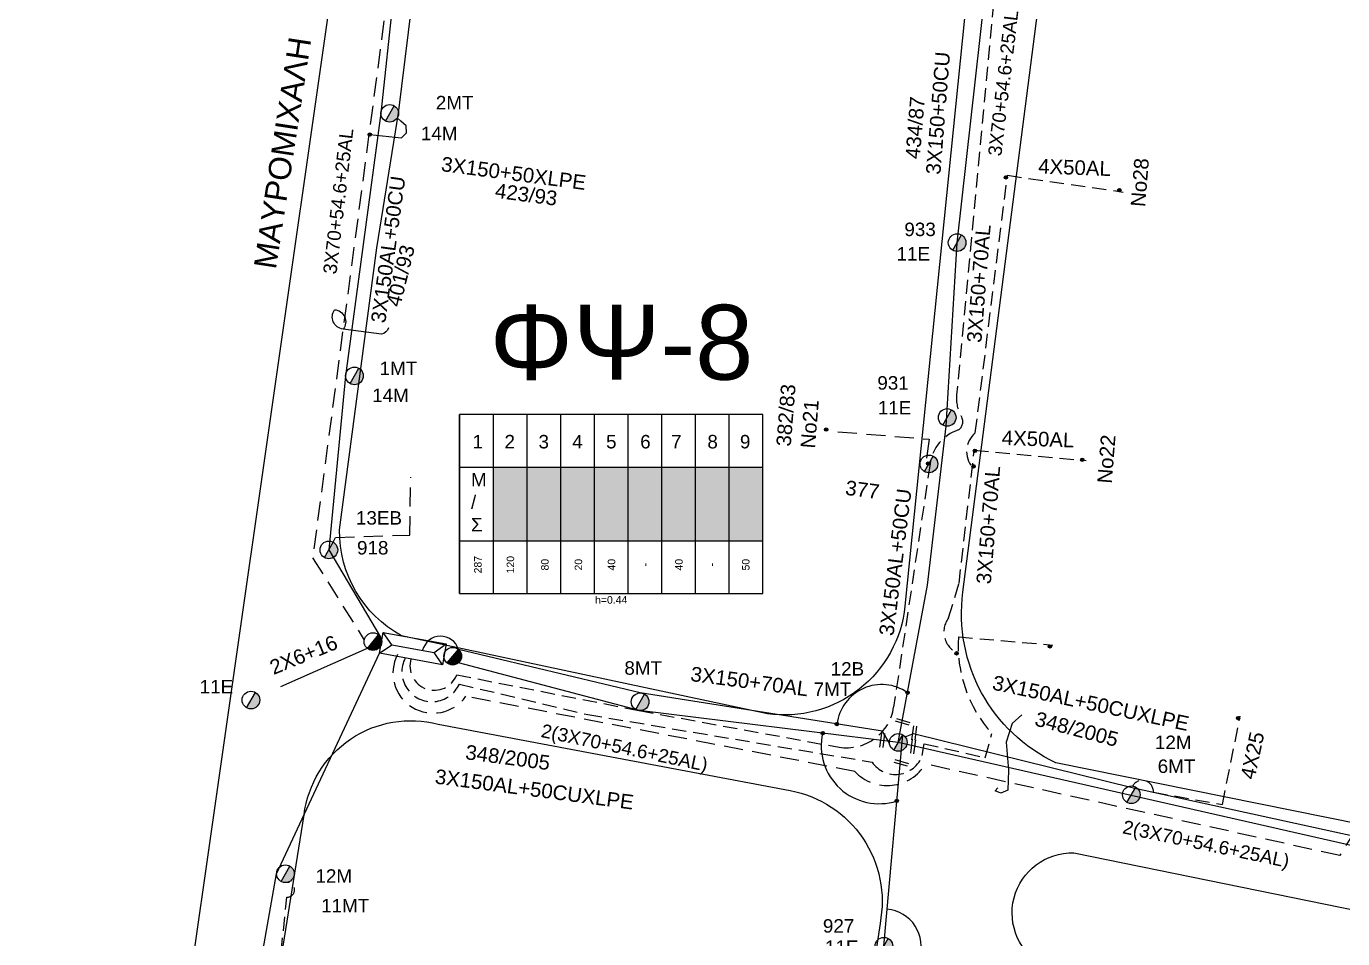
# Model space of a CAD drawing. Header units: millimetres. Extents: x 72 to 3039, y -786 to 786.
# Drawn here: x 1315.1 to 1490.9, y -151.8 to -30 of the extents above; entities that cross this region are included whole.
import ezdxf
from ezdxf.enums import TextEntityAlignment as Align

# ---------------------------------------------------------------- set-up
doc = ezdxf.new("R2010")
doc.units = ezdxf.units.MM
doc.linetypes.add('DASHED', pattern=[19.05, 12.7, -6.35])
for name, color, linetype in [('Άγνωστα', 7, 'Continuous'), ('Ασφαλειοκιβώτια Χ.Τ 9 αναχωρήσεων', 7, 'Continuous'), ('Γέφυρες Εναέριου Δικτύου', 7, 'Continuous'), ('Επιγραφές - Σχήματα', 7, 'Continuous'), ('Καλώδια ΧΤ   2x6AL', 7, 'DASHED'), ('Καλώδια ΧΤ   3x150+50AL XLPE', 7, 'DASHED'), ('Καλώδια ΧΤ   3x150+50CU', 7, 'DASHED'), ('Καλώδια ΧΤ   3x150+70AL', 7, 'DASHED'), ('Καλώδια ΧΤ   3x150AL+50CU', 7, 'DASHED'), ('Μηχανική τομή', 7, 'Continuous'), ('Στύλος ΦΜ', 7, 'Continuous'), ('Στύλος ΦΜ @ 1', 7, 'Continuous'), ('Συνδέσεις', 7, 'Continuous'), ('Συνεστραμμένα ΧΤ   3x70+54.6+25 AL', 7, 'SYN_LINE'), ('Υποσταθμός εναέριος 2 στύλων', 7, 'Continuous'), ('Υποσταθμός πόλεως', 7, 'Continuous'), ('Υπόβαθρο ΔΕΗ', 7, 'Continuous'), ('Υπόγεια καλώδια Δικτύου ΧΤ και Παρ. ΧΤ - 3X150+70 AL', 7, 'DASHED'), ('Υπόγεια καλώδια Παροχών ΧΤ   4x25', 7, 'DASHED'), ('Υπόγεια καλώδια Παροχών ΧΤ   4x50AL', 7, 'DASHED')]:
    doc.layers.add(name, color=color, linetype=linetype)
doc.styles.get("Standard").update_dxf_attribs({"font": 'arial.ttf'})
doc.linetypes.add('SYN_LINE', pattern='A,0.5,-0.0001,["/\\/\\/\\/",Standard,S=0.1,R=0,X=0,Y=-0.05],-0.25', length=0.7501)

# ---------------------------------------------------------------- blocks, each defined once
blk = doc.blocks.new('ΥΠΑΡΧΩΝ ΤΣΙΜΕΝΤΕΝΙΟΣ ΣΤΥΛΟΣ')
at = {"layer": 'Στύλος ΦΜ'}
blk.add_hatch(color=7, dxfattribs=at).paths.add_polyline_path([(-1.29, -2.28, 0.574793), (2.62, 0, 0.268822), (1.3, 2.27)])
at = {"layer": 'Στύλος ΦΜ', "color": 7}
blk.add_line((-1.29, -2.28), (1.3, 2.27), dxfattribs=at)
blk.add_circle((0, 0), 2.62, dxfattribs=at)
at = {"layer": 'Στύλος ΦΜ', "flags": 4}
for tag, p in [('ΑΡΙΘΜΟΣ', (-4.68, 8.05)), ('ΤΥΠΟΣ', (-4.91, 3.03))]:
    blk.add_attdef(tag, p, '', height=4, dxfattribs=at)
blk = doc.blocks.new('ΥΠΟΣΤΑΘΜΟΣ ΕΝΑΕΡΙΟΣ ΕΠΙ 2 ΣΤΥΛΩΝ')
at = {"layer": 'Υποσταθμός εναέριος 2 στύλων', "linetype": 'Continuous'}
for points in [[(-11.97, -2.11, 0.574793), (-8.45, -0.07, 0.268822), (-9.64, 1.98)], [(9.68, -2.15, 0.574793), (13.19, -0.1, 0.268822), (12.01, 1.95)]]:
    blk.add_hatch(color=256, dxfattribs=at).paths.add_polyline_path(points)
for p, q in [((-11.97, -2.11), (-9.64, 1.98)), ((9.68, -2.15), (12.01, 1.95))]:
    blk.add_line(p, q, dxfattribs=at)
for centre in [(-10.81, -0.07), (10.84, -0.1)]:
    blk.add_circle(centre, 2.36, dxfattribs=at)
at = {"layer": 'Υποσταθμός πόλεως', "linetype": 'Continuous', "ltscale": 40}
blk.add_lwpolyline([(-8.57, 2.82), (8.57, 2.82), (8.57, -2.82), (-8.57, -2.82)], close=True, dxfattribs=at)
for points in [[(-5.75, 0), (-8.57, 2.82)], [(-8.57, -2.82), (-5.75, 0)], [(-5.75, 0), (5.75, 0)], [(5.75, 0), (8.57, 2.82)], [(8.57, -2.82), (5.75, 0)]]:
    blk.add_lwpolyline(points, dxfattribs=at)
at = {"layer": 'Υποσταθμός εναέριος 2 στύλων', "ltscale": 40, "flags": 1}
for tag, p in [('ΜΕΤΑΣΧΗΜΑΤΙΣΜΟΣ', (14.09, 2.51)), ('ΙΣΧΥΣ', (14.07, -0.28)), ('ΑΡΙΘΜΟΣ', (14.19, -3))]:
    blk.add_attdef(tag, p, '', height=1.8, dxfattribs=at)
blk = doc.blocks.new('ΑΣΦΑΛΕΙΟΚΙΒΩΤΙΟ ΥΠΟΣΤΑΘΜΟΥ 9A ΑΝΑΧΩΡΗΣΕΩΝ')
at = {"layer": 'Ασφαλειοκιβώτια Χ.Τ 9 αναχωρήσεων', "ltscale": 40}
for p, q in [((0, 0), (0, 23.91)), ((4.5, 0), (4.5, 23.91)), ((9, 0), (9, 23.91)), ((13.5, 0), (13.5, 23.91)), ((18, 0), (18, 23.91)), ((22.5, 0), (22.5, 23.91)), ((27, 0), (27, 23.91)), ((31.5, 0), (31.5, 23.91)), ((36, 0), (36, 23.91)), ((0, 16.87), (40.5, 16.87)), ((0, 7.04), (40.5, 7.04))]:
    blk.add_line(p, q, dxfattribs=at)
at = {"layer": 'Ασφαλειοκιβώτια Χ.Τ 9 αναχωρήσεων'}
blk.add_lwpolyline([(40.5, 0), (40.5, 23.91), (0, 23.91), (0, 0)], close=True, dxfattribs=at)
for s, p in [('1', (1.71, 19.38)), ('2', (5.99, 19.38)), ('3', (10.53, 19.38)), ('4', (15.04, 19.38)), ('5', (19.55, 19.38)), ('6', (24.11, 19.38)), ('7', (28.24, 19.38)), ('8', (33.08, 19.38)), ('9', (37.43, 19.38))]:
    blk.add_text(s, height=1.8, dxfattribs=at).set_placement(p)
at = {"layer": 'Ασφαλειοκιβώτια Χ.Τ 9 αναχωρήσεων', "ltscale": 40}
for tag, height, rotation, p in [('ΟΝΟΜΑ', 2.5, 0.6514, (19.14, 25.35)), ('ΚΕΙΜΕΝΟ 1', 1, 90, (2.42, 3.84)), ('ΚΕΙΜΕΝΟ 2', 1, 90, (6.78, 3.84)), ('ΚΕΙΜΕΝΟ 3', 1, 90, (11.38, 3.84)), ('ΚΕΙΜΕΝΟ 4', 1, 90, (15.86, 3.84)), ('ΚΕΙΜΕΝΟ 5', 1, 90, (20.28, 3.84)), ('ΚΕΙΜΕΝΟ 6', 1, 90, (24.74, 3.84)), ('ΚΕΙΜΕΝΟ 7', 1, 90, (29.28, 3.84)), ('ΚΕΙΜΕΝΟ 8', 1, 90, (33.65, 3.84)), ('ΚΕΙΜΕΝΟ 9', 1, 90, (38.21, 3.84)), ('ΣΧ', 1, 0.6514, (20.24, -0.85))]:
    blk.add_attdef(tag, text='', height=height, rotation=rotation, dxfattribs=at).set_placement(p, align=Align.MIDDLE_CENTER)
blk = doc.blocks.new('_ΣΥΝΔΕΣΗ')
at = {"layer": 'Συνδέσεις', "linetype": 'SYN_LINE', "ltscale": 40}
blk.add_hatch(color=256, dxfattribs=at).paths.add_polyline_path([(0.5, -0.01, 1), (-0.5, -0.01, 1)])
at = {"layer": 'Συνδέσεις'}
blk.add_circle((0, -0.01), 0.5, dxfattribs=at)
blk = doc.blocks.new('ΜΗΧΑΝΙΚΗ ΤΟΜΗ')
at = {"layer": 'Μηχανική τομή', "ltscale": 40}
for p, q in [((-1.89, 0.78), (1.89, 0.78)), ((1.89, 0), (-1.89, 0))]:
    blk.add_line(p, q, dxfattribs=at)

msp = doc.modelspace()

# ---------------------------------------------------------------- hatches: boundary and pattern name
at = {"layer": 'Ασφαλειοκιβώτια Χ.Τ 9 αναχωρήσεων'}
for color, points in [(30, [(1382, -88.86), (1377.5, -88.86), (1377.5, -98.69), (1382, -98.69)]), (85, [(1386.5, -88.86), (1382, -88.86), (1382, -98.69), (1386.5, -98.69)]), (6, [(1391, -88.86), (1386.5, -88.86), (1386.5, -98.69), (1391, -98.69)]), (27, [(1391, -98.69), (1395.5, -98.69), (1395.5, -88.86), (1391, -88.86)]), (133, [(1400, -88.86), (1395.5, -88.86), (1395.5, -98.69), (1400, -98.69)]), (2, [(1400, -98.69), (1404.5, -98.69), (1404.5, -88.86), (1400, -88.86)]), (1, [(1404.5, -98.69), (1409, -98.69), (1409, -88.86), (1404.5, -88.86)]), (5, [(1413.5, -88.86), (1409, -88.86), (1409, -98.69), (1413.5, -98.69)])]:
    msp.add_hatch(color=color, dxfattribs=at).paths.add_polyline_path(points)

# ---------------------------------------------------------------- linework, layer by layer
at = {"layer": 'Άγνωστα', "ltscale": 20}
msp.add_lwpolyline([(1360.99, -44.42), (1365.25, -44.87), (1365.89, -44.18), (1365.84, -43.26), (1365.16, -42.62), (1365.16, -42.62), (1364.67, -42.2)], dxfattribs=at)
at = {"layer": 'Άγνωστα', "color": 85, "linetype": 'DASHED', "ltscale": 0.2}
msp.add_lwpolyline([(1423.52, -84.13), (1435.71, -85.12), (1435.29, -88.17)], dxfattribs=at)
at = {"layer": 'Άγνωστα', "color": 30, "linetype": 'DASHED', "ltscale": 0.2}
msp.add_lwpolyline([(1356.11, -98.88), (1356.41, -98.24), (1366.35, -97.92), (1366.46, -90.21)], dxfattribs=at)
at = {"layer": 'Γέφυρες Εναέριου Δικτύου', "ltscale": 20}
for centre, radius, start, end in [((1429.37, -123.91), 6.02, 55.0505, 172.8399), ((1429.02, -126.08), 7.73, 167.3142, 287.7638), ((1429.67, -152.84), 4.96, 340.7596, 84.9378)]:
    msp.add_arc(centre, radius, start, end, dxfattribs=at)
at = {"layer": 'Επιγραφές - Σχήματα'}
msp.add_lwpolyline([(1363.51, -70.26, -0.241997), (1362.57, -71.1), (1357.43, -70.42, -0.56286), (1356.29, -67.82, -0.606891), (1357.43, -70.42, -0.875985)], format="xyb", dxfattribs=at)
at = {"layer": 'Επιγραφές - Σχήματα', "ltscale": 20}
msp.add_lwpolyline([(1448.09, -121.94), (1446.77, -123.09), (1445.97, -125.61), (1446.31, -129.34), (1446.2, -131.98), (1445.28, -132.38), (1444.53, -132.1), (1444.88, -131.69)], dxfattribs=at)
at = {"layer": 'Καλώδια ΧΤ   2x6AL', "color": 85}
msp.add_lwpolyline([(1360.67, -113.06), (1346.21, -119.48)], dxfattribs=at)
at = {"layer": 'Καλώδια ΧΤ   3x150+70AL', "color": 5, "ltscale": 0.15}
for points in [[(1448.54, 11.03), (1444.97, -23.15, -0.601051), (1444.31, -26.84), (1439.37, -79.19, 0.159554), (1440.02, -82.12, -0.411221), (1439.58, -83.89, 0.285648), (1435.82, -88.42), (1430.96, -120.91, -0.415386), (1423.69, -126.27)], [(1372.62, -116.59, -0.962476), (1366.5, -114.47)]]:
    msp.add_lwpolyline(points, format="xyb", dxfattribs=at)
at = {"layer": 'Καλώδια ΧΤ   3x150+70AL', "color": 2, "ltscale": 0.15}
for points in [[(1441.47, -88.89, -0.412449), (1441.86, -84.28), (1446.16, -49.87)], [(1439.59, -113.7, -0.499023), (1438.3, -108.99), (1439.69, -104.41), (1441.73, -86.6)], [(1365.73, -114.33, 1.023403), (1372.96, -117.83), (1390.11, -121.9), (1428.08, -128.26, 0.612979), (1434.79, -127.36), (1435.03, -125.8), (1443.2, -127.66), (1444.07, -124.42, -0.201136), (1439.6, -111.53), (1452.22, -112.61)]]:
    msp.add_lwpolyline(points, format="xyb", dxfattribs=at)
at = {"layer": 'Καλώδια ΧΤ   3x150+70AL', "color": 1, "ltscale": 0.2}
msp.add_lwpolyline([(1512.18, -112.42), (1531.21, -115.25), (1527.9, -133.33, -0.40483), (1515.29, -142.34), (1492.69, -137.25), (1490.54, -140.74), (1435.22, -128.51, -0.496548), (1425.77, -129.5), (1373.83, -119.46, -0.932291), (1364.7, -113.88, 9.93447)], format="xyb", dxfattribs=at)
at = {"layer": 'Καλώδια ΧΤ   3x150+70AL', "color": 5, "ltscale": 0.15}
msp.add_lwpolyline([(1372.62, -116.59), (1396.96, -121.37), (1423.69, -126.27)], dxfattribs=at)
at = {"layer": 'Καλώδια ΧΤ   3x150AL+50CU', "color": 6, "ltscale": 0.2}
msp.add_lwpolyline([(1368.4, 19.89), (1364.4, -17.92), (1353.37, -100.95), (1360.27, -111.95)], dxfattribs=at)
at = {"layer": 'Συνεστραμμένα ΧΤ   3x70+54.6+25 AL', "color": 30, "ltscale": 18}
msp.add_lwpolyline([(1447.44, 11.41), (1433.2, 16.81), (1407.05, 20.42), (1385.83, 23), (1373.58, 23.1), (1365.75, -10.72), (1362.48, -41.59), (1357.77, -76.66), (1355.53, -99.91), (1362.44, -111.56)], dxfattribs=at)
at = {"layer": 'Συνεστραμμένα ΧΤ   3x70+54.6+25 AL', "color": 27, "ltscale": 15}
for points in [[(1431.58, -125.62), (1435.48, -104.62), (1437.97, -83.39), (1439.44, -58.87), (1443.15, -25.86), (1447.42, 11.39)], [(1432.48, -124.87), (1433.63, -124.41), (1463, -131.69), (1500.46, -139.87), (1536.07, -147.38), (1538.02, -148.44)], [(1538.02, -149.62), (1498.69, -140.89), (1431.58, -125.62)]]:
    msp.add_lwpolyline(points, dxfattribs=at)
msp.add_lwpolyline([(1430.41, -125.72), (1429.49, -124.12), (1397.1, -119.02), (1372.83, -113.2, 0.768159), (1368.06, -113.32, 19.367202)], format="xyb", dxfattribs=at)
at = {"layer": 'Συνεστραμμένα ΧΤ   3x70+54.6+25 AL', "color": 85, "ltscale": 20}
msp.add_lwpolyline([(1325.45, -309.96), (1326.54, -290.16), (1329.77, -257.8), (1333.23, -235.29), (1335.98, -218.18), (1335.98, -218.18), (1340.25, -190.15), (1348.55, -143.16), (1362.28, -113.71)], dxfattribs=at)
at = {"layer": 'Συνεστραμμένα ΧΤ   3x70+54.6+25 AL', "color": 133, "ltscale": 15}
msp.add_lwpolyline([(1431.58, -125.62), (1396.96, -121.37), (1372.85, -114.99)], dxfattribs=at)
at = {"layer": 'Συνεστραμμένα ΧΤ   3x70+54.6+25 AL', "color": 133, "ltscale": 20}
msp.add_lwpolyline([(1408.6, -285.53), (1418.2, -235.36), (1425.34, -191.45), (1429.67, -152.84), (1432.17, -124.6)], dxfattribs=at)
at = {"layer": 'Υπόβαθρο ΔΕΗ'}
for points in [[(1527.24, 111.24), (1549.14, 5.27), (1527.05, -133.52, -0.348219), (1515.86, -141.11), (1452.64, -128.35, -0.326637), (1440.21, -105.56), (1450.94, -22.28), (1456.49, 13.29), (1527.24, 111.24)], [(1303.03, -298.84), (1233.28, -242.5, -0.280721), (1221.47, -209.53), (1247.06, -107.18), (1279.13, 22.35, -0.399781), (1294.03, 31.85), (1353.8, 24.41, -0.380512), (1361.67, 15.43), (1328.53, -216.58), (1328.53, -216.58), (1317.83, -297.79)], [(1356.96, -97.24), (1361.92, -59.58), (1364.84, -41.59), (1371.44, 11.85, -0.393019), (1382.26, 20.94), (1435.08, 14.17, -0.355586), (1443.85, 4.94), (1432.47, -107.42, -0.426059), (1414.11, -121.79), (1365.22, -111.38, -0.276223), (1356.96, -97.24, 0.153018)], [(1328.76, -298.09), (1331.24, -265.14), (1336.73, -230.71), (1343.79, -188.17), (1343.79, -188.17), (1352.22, -135.28, -0.453982), (1370.14, -123.2), (1417.15, -132.05, -0.417105), (1429.14, -149.79), (1419.7, -211.7), (1404.16, -300.91)], [(1515.7, -169.27), (1451.1, -155.52, -0.796562), (1455.04, -140.38), (1519.84, -153.6, -0.859001), (1515.7, -169.27, -2.487509)]]:
    msp.add_lwpolyline(points, format="xyb", dxfattribs=at)
at = {"layer": 'Υπόγεια καλώδια Παροχών ΧΤ   4x25', "color": 27, "ltscale": 0.15}
msp.add_lwpolyline([(1462.87, -131.45, -0.784486), (1465.65, -132.27), (1474.87, -133.93), (1477.23, -122.12)], format="xyb", dxfattribs=at)
at = {"layer": 'Υπόγεια καλώδια Παροχών ΧΤ   4x50AL', "color": 2, "ltscale": 0.15}
for points in [[(1446.16, -49.87), (1461.62, -52.1)], [(1441.73, -86.6), (1456.68, -87.98)]]:
    msp.add_lwpolyline(points, dxfattribs=at)
at = {"layer": 'Υπόγεια καλώδια Παροχών ΧΤ   4x50AL', "color": 85, "ltscale": 0.15}
msp.add_lwpolyline([(1364.81, -158.17), (1348.85, -156.48), (1349.94, -146.3, 1.095612), (1349.8, -144.33, -0.786369)], format="xyb", dxfattribs=at)

# ---------------------------------------------------------------- block references
at = {"layer": 'Ασφαλειοκιβώτια Χ.Τ 9 αναχωρήσεων'}
ref = msp.add_blockref('ΑΣΦΑΛΕΙΟΚΙΒΩΤΙΟ ΥΠΟΣΤΑΘΜΟΥ 9A ΑΝΑΧΩΡΗΣΕΩΝ', (1373, -105.73), dxfattribs=at)
ref.add_attrib('ΚΕΙΜΕΝΟ 9', '50', dxfattribs={"ltscale": 40, "height": 1, "rotation": 90}).set_placement((1411.21, -101.88), align=Align.MIDDLE_CENTER)
ref.add_attrib('ΚΕΙΜΕΝΟ 8', '-', dxfattribs={"ltscale": 40, "height": 1, "rotation": 90}).set_placement((1406.65, -101.88), align=Align.MIDDLE_CENTER)
ref.add_attrib('ΚΕΙΜΕΝΟ 7', '40', dxfattribs={"ltscale": 40, "height": 1, "rotation": 90}).set_placement((1402.28, -101.88), align=Align.MIDDLE_CENTER)
ref.add_attrib('ΚΕΙΜΕΝΟ 6', '-', dxfattribs={"ltscale": 40, "height": 1, "rotation": 90}).set_placement((1397.74, -101.88), align=Align.MIDDLE_CENTER)
ref.add_attrib('ΚΕΙΜΕΝΟ 5', '40', dxfattribs={"ltscale": 40, "height": 1, "rotation": 90}).set_placement((1393.28, -101.88), align=Align.MIDDLE_CENTER)
ref.add_attrib('ΚΕΙΜΕΝΟ 4', '20', dxfattribs={"ltscale": 40, "height": 1, "rotation": 90}).set_placement((1388.86, -101.88), align=Align.MIDDLE_CENTER)
ref.add_attrib('ΚΕΙΜΕΝΟ 3', '80', dxfattribs={"ltscale": 40, "height": 1, "rotation": 90}).set_placement((1384.38, -101.88), align=Align.MIDDLE_CENTER)
ref.add_attrib('ΚΕΙΜΕΝΟ 1', '287', dxfattribs={"ltscale": 40, "height": 1, "rotation": 90}).set_placement((1375.43, -101.88), align=Align.MIDDLE_CENTER)
ref.add_attrib('ΚΕΙΜΕΝΟ 2', '120', dxfattribs={"ltscale": 40, "height": 1, "rotation": 90}).set_placement((1379.78, -101.88), align=Align.MIDDLE_CENTER)
ref.add_attrib('ΣΧ', 'h=0.44', dxfattribs={"ltscale": 40, "height": 1, "rotation": 0.6514}).set_placement((1393.24, -106.58), align=Align.MIDDLE_CENTER)
at = {"layer": 'Μηχανική τομή'}
for p, xscale, yscale, zscale, rotation in [((1432.12, -123.06), 0.4999999999998432, 0.4999999999998432, 0.4999999999998432, 343.9074802817289), ((1429.24, -125.32), 0.4999999999998305, 0.4999999999998305, 0.4999999999998305, 262.3396252030225), ((1433.51, -124.34), 0.4999999999998305, 0.4999999999998305, 0.4999999999998305, 262.3396252030225), ((1433.36, -126.14), 0.4999999999998305, 0.4999999999998305, 0.4999999999998305, 262.3396252030225), ((1431.92, -128.55), 0.4999999999998432, 0.4999999999998432, 0.4999999999998432, 343.9074802817289)]:
    msp.add_blockref('ΜΗΧΑΝΙΚΗ ΤΟΜΗ', p, dxfattribs=dict(at, xscale=xscale, yscale=yscale, zscale=zscale, rotation=rotation))
at = {"layer": 'Στύλος ΦΜ @ 1', "ltscale": 40}
ref = msp.add_blockref('ΥΠΑΡΧΩΝ ΤΣΙΜΕΝΤΕΝΙΟΣ ΣΤΥΛΟΣ', (1363.66, -41.59), dxfattribs=dict(at, xscale=0.4499999999998181, yscale=0.4499999999998181, zscale=0.4499999999998181))
ref.add_attrib('ΤΥΠΟΣ', '14Μ', (1367.82, -45.18), dxfattribs={"layer": 'Στύλος ΦΜ', "height": 1.8, "flags": 4})
ref.add_attrib('ΑΡΙΘΜΟΣ', '2ΜΤ', (1369.82, -41.06), dxfattribs={"layer": 'Στύλος ΦΜ', "height": 1.8, "flags": 4})
ref = msp.add_blockref('ΥΠΑΡΧΩΝ ΤΣΙΜΕΝΤΕΝΙΟΣ ΣΤΥΛΟΣ', (1439.44, -58.86), dxfattribs=dict(at, xscale=0.4499999999998181, yscale=0.4499999999998181, zscale=0.4499999999998181))
ref.add_attrib('ΤΥΠΟΣ', '11Ε', (1431.35, -61.26), dxfattribs={"layer": 'Στύλος ΦΜ', "height": 1.8, "flags": 4})
ref.add_attrib('ΑΡΙΘΜΟΣ', '933', (1432.39, -57.99), dxfattribs={"layer": 'Στύλος ΦΜ', "height": 1.8, "flags": 4})
ref = msp.add_blockref('ΥΠΑΡΧΩΝ ΤΣΙΜΕΝΤΕΝΙΟΣ ΣΤΥΛΟΣ', (1358.95, -76.66), dxfattribs=dict(at, xscale=0.4499999999998181, yscale=0.4499999999998181, zscale=0.4499999999998181))
ref.add_attrib('ΤΥΠΟΣ', '14Μ', (1361.31, -80.17), dxfattribs={"layer": 'Στύλος ΦΜ', "height": 1.8, "flags": 4})
ref.add_attrib('ΑΡΙΘΜΟΣ', '1ΜΤ', (1362.31, -76.55), dxfattribs={"layer": 'Στύλος ΦΜ', "height": 1.8, "flags": 4})
ref = msp.add_blockref('ΥΠΑΡΧΩΝ ΤΣΙΜΕΝΤΕΝΙΟΣ ΣΤΥΛΟΣ', (1438.11, -82.22), dxfattribs=dict(at, xscale=0.4499999999998181, yscale=0.4499999999998181, zscale=0.4499999999998181))
ref.add_attrib('ΤΥΠΟΣ', '11Ε', (1428.84, -81.82), dxfattribs={"layer": 'Στύλος ΦΜ', "height": 1.8, "flags": 4})
ref.add_attrib('ΑΡΙΘΜΟΣ', '931', (1428.78, -78.5), dxfattribs={"layer": 'Στύλος ΦΜ', "height": 1.8, "flags": 4})
at = {"layer": 'Στύλος ΦΜ @ 1', "ltscale": 40, "xscale": 0.4499999999998181, "yscale": 0.4499999999998181, "zscale": 0.4499999999998181}
msp.add_blockref('ΥΠΑΡΧΩΝ ΤΣΙΜΕΝΤΕΝΙΟΣ ΣΤΥΛΟΣ', (1435.67, -88.42), dxfattribs=at)
at = {"layer": 'Στύλος ΦΜ @ 1', "ltscale": 40}
ref = msp.add_blockref('ΥΠΑΡΧΩΝ ΤΣΙΜΕΝΤΕΝΙΟΣ ΣΤΥΛΟΣ', (1355.53, -99.91), dxfattribs=dict(at, xscale=0.4499999999998181, yscale=0.4499999999998181, zscale=0.4499999999998181))
ref.add_attrib('ΤΥΠΟΣ', '13ΕΒ', (1359.15, -96.53), dxfattribs={"layer": 'Στύλος ΦΜ', "height": 1.8, "flags": 4})
ref.add_attrib('ΑΡΙΘΜΟΣ', '918', (1359.29, -100.52), dxfattribs={"layer": 'Στύλος ΦΜ', "height": 1.8, "flags": 4})
ref = msp.add_blockref('ΥΠΑΡΧΩΝ ΤΣΙΜΕΝΤΕΝΙΟΣ ΣΤΥΛΟΣ', (1397.1, -120.2), dxfattribs=dict(at, xscale=0.4499999999998181, yscale=0.4499999999998181, zscale=0.4499999999998181))
ref.add_attrib('ΑΡΙΘΜΟΣ', '8ΜΤ', (1395, -116.58), dxfattribs={"layer": 'Στύλος ΦΜ', "height": 1.8, "flags": 4})
ref = msp.add_blockref('ΥΠΑΡΧΩΝ ΤΣΙΜΕΝΤΕΝΙΟΣ ΣΤΥΛΟΣ', (1431.58, -125.62), dxfattribs=dict(at, xscale=0.4499999999998181, yscale=0.4499999999998181, zscale=0.4499999999998181))
ref.add_attrib('ΤΥΠΟΣ', '12Β', (1422.55, -116.7), dxfattribs={"layer": 'Στύλος ΦΜ', "height": 1.8, "flags": 4})
ref.add_attrib('ΑΡΙΘΜΟΣ', '7ΜΤ', (1420.27, -119.41), dxfattribs={"layer": 'Στύλος ΦΜ', "height": 1.8, "flags": 4})
ref = msp.add_blockref('ΥΠΑΡΧΩΝ ΤΣΙΜΕΝΤΕΝΙΟΣ ΣΤΥΛΟΣ', (1345.13, -119.96), dxfattribs=dict(at, xscale=0.4499999999998181, yscale=0.4499999999998181, zscale=0.4499999999998181))
ref.add_attrib('ΤΥΠΟΣ', '11Ε', (1338.28, -119.08), dxfattribs={"layer": 'Στύλος ΦΜ', "height": 1.8, "flags": 4})
ref = msp.add_blockref('ΥΠΑΡΧΩΝ ΤΣΙΜΕΝΤΕΝΙΟΣ ΣΤΥΛΟΣ', (1462.7, -132.61), dxfattribs=dict(at, xscale=0.4499999999998181, yscale=0.4499999999998181, zscale=0.4499999999998181))
ref.add_attrib('ΤΥΠΟΣ', '12Μ', (1465.85, -126.51), dxfattribs={"layer": 'Στύλος ΦΜ', "height": 1.8, "flags": 4})
ref.add_attrib('ΑΡΙΘΜΟΣ', '6ΜΤ', (1466.22, -129.7), dxfattribs={"layer": 'Στύλος ΦΜ', "height": 1.8, "flags": 4})
ref = msp.add_blockref('ΥΠΑΡΧΩΝ ΤΣΙΜΕΝΤΕΝΙΟΣ ΣΤΥΛΟΣ', (1349.73, -143.16), dxfattribs=dict(at, xscale=0.4499999999998181, yscale=0.4499999999998181, zscale=0.4499999999998181))
ref.add_attrib('ΤΥΠΟΣ', '12Μ', (1353.74, -144.37), dxfattribs={"layer": 'Στύλος ΦΜ', "height": 1.8, "flags": 4})
ref.add_attrib('ΑΡΙΘΜΟΣ', '11ΜΤ', (1354.5, -148.33), dxfattribs={"layer": 'Στύλος ΦΜ', "height": 1.8, "flags": 4})
ref = msp.add_blockref('ΥΠΑΡΧΩΝ ΤΣΙΜΕΝΤΕΝΙΟΣ ΣΤΥΛΟΣ', (1429.66, -152.84), dxfattribs=dict(at, xscale=0.4499999999998181, yscale=0.4499999999998181, zscale=0.4499999999998181))
ref.add_attrib('ΤΥΠΟΣ', '11Ε', (1421.79, -153.87), dxfattribs={"layer": 'Στύλος ΦΜ', "height": 1.8, "flags": 4})
ref.add_attrib('ΑΡΙΘΜΟΣ', '927', (1421.51, -151.03), dxfattribs={"layer": 'Στύλος ΦΜ', "height": 1.8, "flags": 4})
at = {"layer": 'Συνδέσεις', "xscale": 0.4499999999998181, "yscale": 0.4499999999998181, "zscale": 0.4499999999998181}
for p in [(1360.99, -44.42), (1445.95, -50.15), (1461.1, -51.85), (1421.95, -83.83), (1441.82, -86.67), (1456.14, -87.86), (1435.57, -88.37), (1441.64, -88.74), (1439.37, -113.72), (1451.83, -112.79), (1432.82, -118.97), (1423.39, -123.16), (1476.95, -122.37), (1421.48, -124.38), (1431.38, -133.44)]:
    msp.add_blockref('_ΣΥΝΔΕΣΗ', p, dxfattribs=at)
at = {"layer": 'Υποσταθμός εναέριος 2 στύλων', "xscale": 0.5000000000000034, "yscale": 0.5000000000000034, "zscale": 0.5000000000000034, "rotation": 349.7467477902827}
msp.add_blockref('ΥΠΟΣΤΑΘΜΟΣ ΕΝΑΕΡΙΟΣ ΕΠΙ 2 ΣΤΥΛΩΝ', (1366.75, -113.09), dxfattribs=at)

# ---------------------------------------------------------------- texts
at = {"layer": 'Ασφαλειοκιβώτια Χ.Τ 9 αναχωρήσεων', "insert": (1374.51, -89.63), "char_height": 1.8, "width": 2.0273, "attachment_point": 1}
msp.add_mtext('Μ\\P/\\PΣ', dxfattribs=at)
at = {"layer": 'Επιγραφές - Σχήματα', "width": 23.5192, "attachment_point": 1}
for s, insert, char_height, rotation in [('MAYPOMIXAΛH', (1345.49, -62.07), 3, 81.2692), ('{\\H1.083x;434/87}', (1432.51, -47.59), 1.8, 85.417), ('{\\H1.083x;No28}', (1462.6, -53.99), 1.8, 85.417), ('{\\H1.083x;423/93}', (1377.89, -50.92), 1.8, 352.477), ('{\\H1.083x;401/93}', (1363.17, -67.1), 1.8, 76.2965), ('{\\H1.083x;382/83\\PNo21}', (1415.27, -85.99), 1.8, 85.417), ('{\\H1.083x;No22}', (1458.14, -90.94), 1.8, 85.417), ('{\\H1.083x;377}', (1424.67, -90.6), 1.8, 352.477), ('{\\H1.083x;348/2005}', (1450.17, -121.45), 1.8, 345.217), ('{\\H1.083x;348/2005}', (1373.93, -125.92), 1.8, 352.477)]:
    msp.add_mtext(s, dxfattribs=dict(at, insert=insert, char_height=char_height, rotation=rotation))
at = {"layer": 'Επιγραφές - Σχήματα', "insert": (1376.99, -67.17), "char_height": 10, "width": 2.0568, "attachment_point": 1}
msp.add_mtext('ΦΨ-8', dxfattribs=at)
at = {"layer": 'Καλώδια ΧΤ   2x6AL', "insert": (1347.41, -114.82), "char_height": 1.8, "width": 23.5192, "attachment_point": 1, "rotation": 22.3675}
msp.add_mtext('{\\H1.083x;2X6+16}', dxfattribs=at)
at = {"layer": 'Καλώδια ΧΤ   3x150+50AL XLPE', "insert": (1370.7, -47.36), "char_height": 1.8, "width": 23.5192, "attachment_point": 1, "rotation": 352.477}
msp.add_mtext('{\\H1.083x;3X150+50XLPE}', dxfattribs=at)
at = {"layer": 'Καλώδια ΧΤ   3x150+50CU', "insert": (1435.25, -49.67), "char_height": 1.8, "width": 23.5192, "attachment_point": 1, "rotation": 85.417}
msp.add_mtext('{\\H1.083x;3X150+50CU}', dxfattribs=at)
at = {"layer": 'Καλώδια ΧΤ   3x150+70AL', "char_height": 1.8, "width": 23.5192, "attachment_point": 1, "rotation": 85.417}
for insert in [(1440.72, -72.14), (1441.99, -104.38)]:
    msp.add_mtext('{\\H1.083x;3X150+70AL}', dxfattribs=dict(at, insert=insert))
at = {"layer": 'Καλώδια ΧΤ   3x150AL+50CU', "char_height": 1.8, "width": 23.5192, "attachment_point": 1}
for s, insert, rotation in [('{\\H1.083x;3X150AL+50CU}', (1361.13, -69.43), 82.1211), ('{\\H1.083x;3X150AL+50CU}', (1429, -111.23), 82.9546), ('{\\H1.083x;3X150AL+50CUXLPE}', (1444.42, -116.63), 347.9748), ('{\\H1.083x;3X150AL+50CUXLPE}', (1369.87, -129.17), 352.477)]:
    msp.add_mtext(s, dxfattribs=dict(at, insert=insert, rotation=rotation))
at = {"layer": 'Συνεστραμμένα ΧΤ   3x70+54.6+25 AL', "char_height": 1.8, "attachment_point": 1}
for s, insert, width, rotation in [('3X70+54.6+25AL', (1443.55, -47.17), 16.2172, 83.3008), ('3X70+54.6+25AL', (1354.75, -62.94), 16.2172, 83.3008), ('2(3X70+54.6+25AL)', (1384.12, -123.12), 33.4828, 348.1774), ('2(3X70+54.6+25AL)', (1461.79, -135.98), 33.4828, 348.1774)]:
    msp.add_mtext(s, dxfattribs=dict(at, insert=insert, width=width, rotation=rotation))
at = {"layer": 'Υπόγεια καλώδια Δικτύου ΧΤ και Παρ. ΧΤ - 3X150+70 AL', "insert": (1404, -115.47), "char_height": 1.8, "width": 23.5192, "attachment_point": 1, "rotation": 352.477}
msp.add_mtext('{\\H1.083x;3X150+70AL}', dxfattribs=at)
at = {"layer": 'Υπόγεια καλώδια Παροχών ΧΤ   4x25', "insert": (1477.25, -130.27), "char_height": 1.8, "width": 23.5192, "attachment_point": 1, "rotation": 77.9794}
msp.add_mtext('{\\H1.083x;4X25}', dxfattribs=at)
at = {"layer": 'Υπόγεια καλώδια Παροχών ΧΤ   4x50AL', "char_height": 1.8, "width": 23.5192, "attachment_point": 1, "rotation": 357.9271}
for insert in [(1450.31, -47.67), (1445.44, -83.93)]:
    msp.add_mtext('{\\H1.083x;4X50AL}', dxfattribs=dict(at, insert=insert))

doc.saveas('drawing.dxf')
